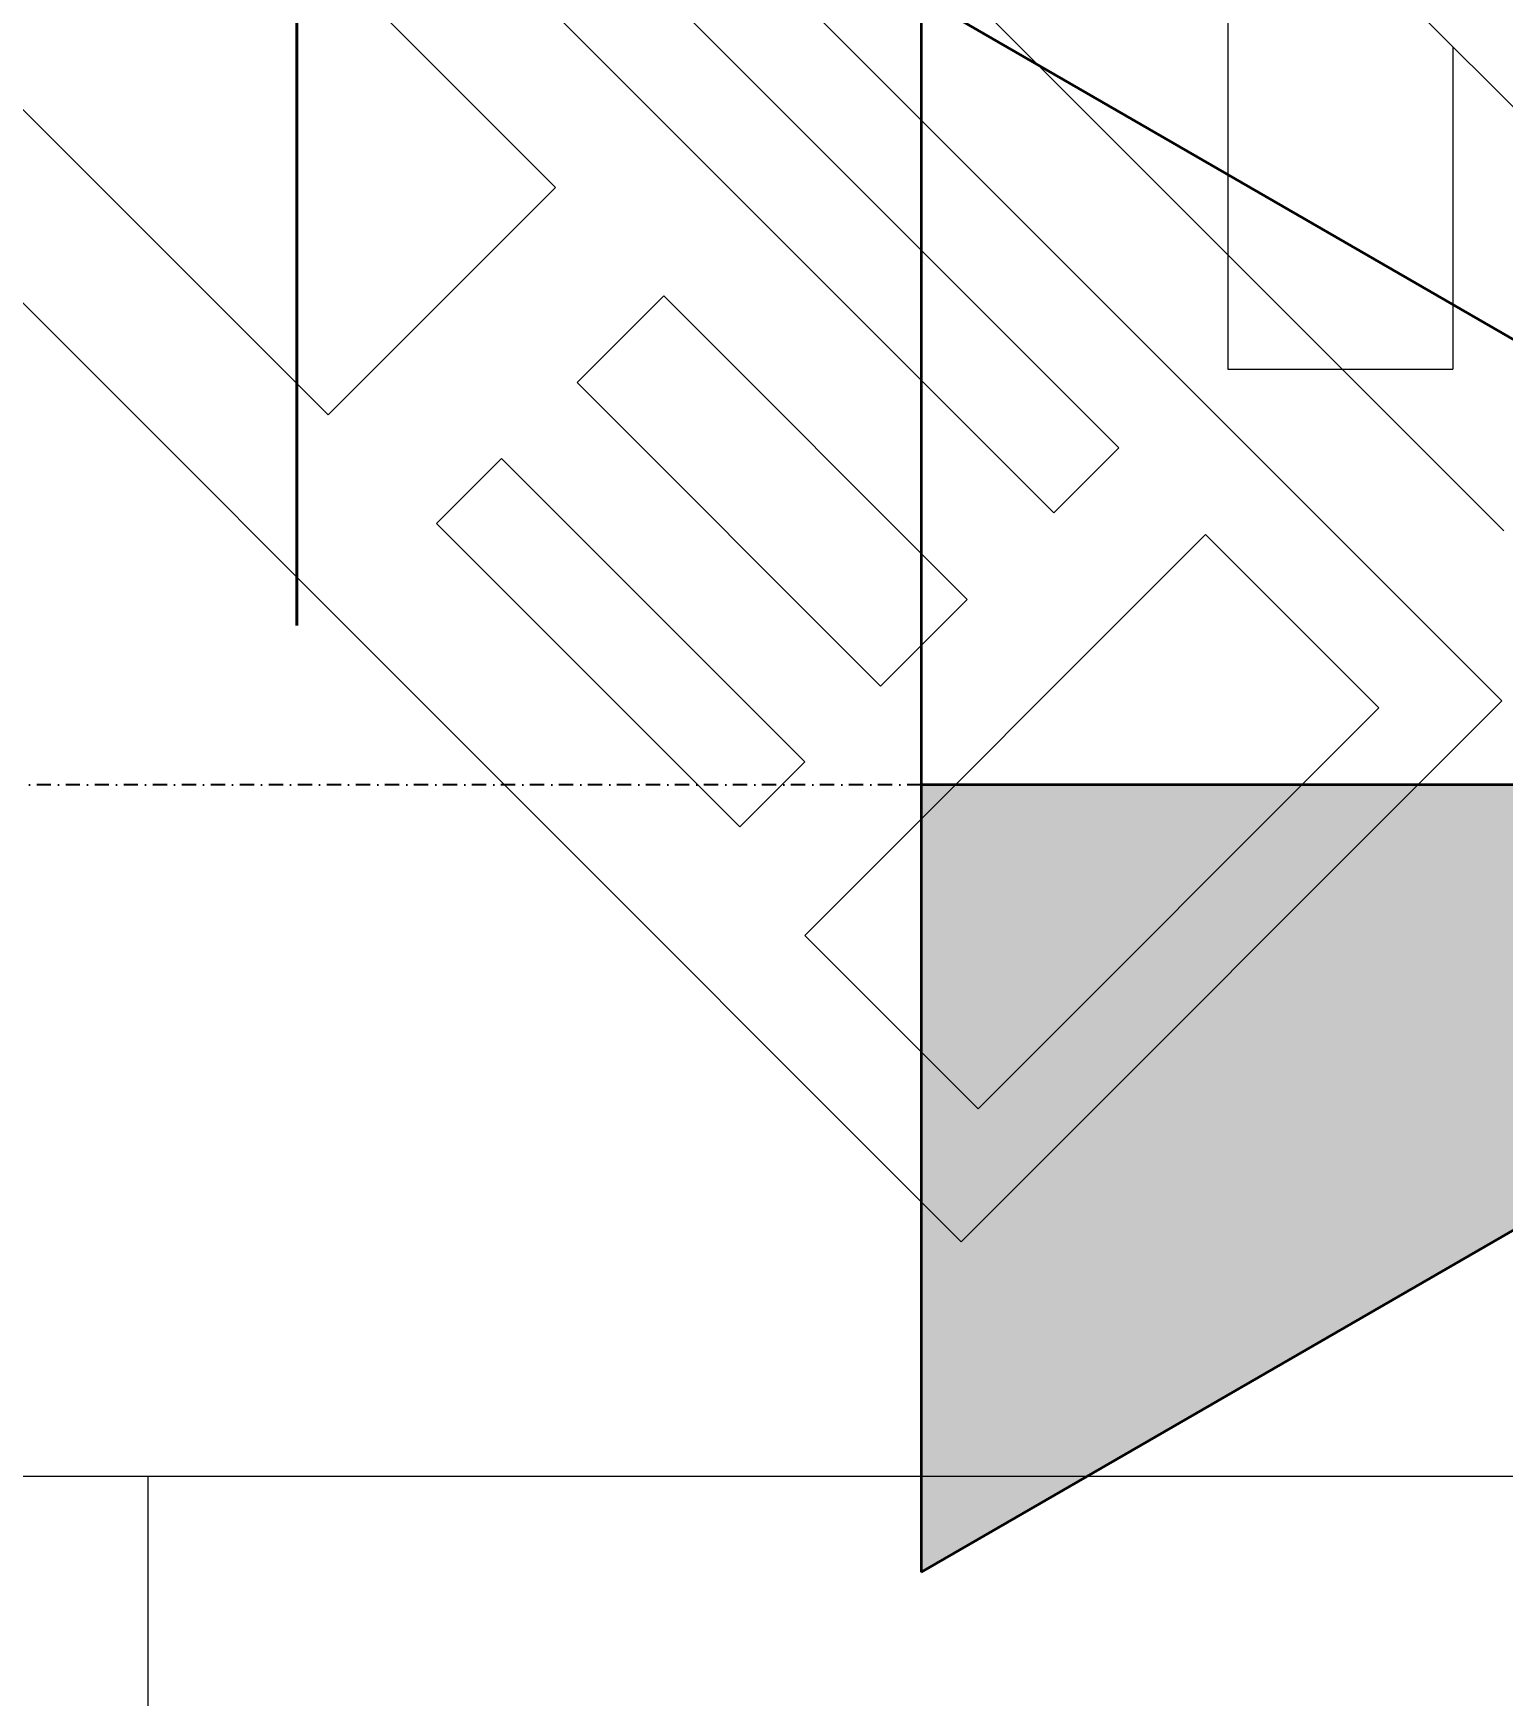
# Model space of a CAD drawing. Header units: inches. Extents: x -12418 to 57169, y -29325 to 19878.
# Drawn here: x 48317.4 to 48644.1, y 6378.7 to 6748.2 of the extents above; entities that cross this region are included whole.
import ezdxf

# ---------------------------------------------------------------- set-up
doc = ezdxf.new("R2010")
doc.units = ezdxf.units.IN
doc.header["$LTSCALE"] = 25
doc.header["$MEASUREMENT"] = 0
doc.linetypes.add('DASHDOT', pattern=[25.4, 12.7, -6.35, 0, -6.35])
doc.layers.get('0').update_dxf_attribs({"color": 8})
for name, color, linetype, lineweight in [('00-Ground Floor$0$LOADING', 253, 'Continuous', 5), ('E-LITE-CLNG-CNDT', 6, 'DASHDOT', 35), ('T-DATA-CLNG-COND', 51, 'DASHDOT', 25), ('T-DATA-DEVC-TYPE', 2, 'Continuous', 25), ('T-DATA-WALL @ 100', 33, 'Continuous', 35)]:
    doc.layers.add(name, color=color, linetype=linetype, lineweight=lineweight)
doc.styles.add('DC_Simplex', font='SIMPLEX.shx', dxfattribs={"width": 0.7})

# ---------------------------------------------------------------- blocks, each defined once
blk = doc.blocks.new('00-Ground Floor$0$ITCWLS1-P')
at = {"layer": '00-Ground Floor$0$LOADING'}
for p, q in [((-0.17, 0.45), (-0.17, 0)), ((0, 0.45), (0, 0)), ((-0.26509, 0.43, 0), (-0.26509, 0.02, 0)), ((-0.197, 0.02639), (-0.197, 0.40939)), ((-0.17, 0), (0, 0))]:
    blk.add_line(p, q, dxfattribs=at)
at = {"layer": '00-Ground Floor$0$LOADING', "extrusion": (2.48281e-10, -3.18408e-10, -1)}
for p, q in [((-0.26509, 0.18119), (-0.17907, 0.09517)), ((-0.26509, 0.11048), (-0.21443, 0.05981)), ((-0.17907, 0.09517), (-0.21443, 0.05981))]:
    blk.add_line(p, q, dxfattribs=at)
at = {"layer": '00-Ground Floor$0$LOADING'}
for points in [[(-0.12914, 0.40893), (-0.12914, 0.09996), (-0.14957, 0.09996), (-0.14957, 0.43047)], [(-0.14957, 0.09997), (-0.14957, 0.09997), (-0.14957, 0.09997), (-0.14957, 0.09997), (-0.14957, 0.09997), (-0.14957, 0.09997), (-0.14957, 0.09997), (-0.14957, 0.09997), (-0.14957, 0.09997)], [(-0.14957, 0.09997), (-0.14957, 0.09997), (-0.14957, 0.09997), (-0.14957, 0.09997), (-0.14957, 0.09997), (-0.14957, 0.09997), (-0.14957, 0.09997), (-0.14957, 0.09997), (-0.14957, 0.09997), (-0.14957, 0.09997), (-0.14957, 0.09997), (-0.14957, 0.09997), (-0.14957, 0.09997), (-0.14957, 0.09997), (-0.14957, 0.09997), (-0.14957, 0.09997), (-0.14957, 0.09997), (-0.14957, 0.09997)], [(-0.14957, 0.09996), (-0.14957, 0.09996), (-0.14957, 0.09996), (-0.14957, 0.09996), (-0.14957, 0.09996), (-0.14957, 0.09996), (-0.14957, 0.09996), (-0.14957, 0.09996), (-0.14957, 0.09996), (-0.14957, 0.09996)], [(-0.14957, 0.09996), (-0.14957, 0.09996), (-0.14957, 0.09996), (-0.14957, 0.09996), (-0.14957, 0.09996), (-0.14957, 0.09996), (-0.14957, 0.09996)], [(-0.14957, 0.09997), (-0.14957, 0.09997), (-0.14957, 0.09997), (-0.14957, 0.09997), (-0.14957, 0.09997), (-0.14957, 0.09997), (-0.14957, 0.09997), (-0.14957, 0.09997), (-0.14957, 0.09997), (-0.14957, 0.09997)], [(-0.14957, 0.09997), (-0.14957, 0.09997), (-0.14957, 0.09997), (-0.14957, 0.09997), (-0.14957, 0.09997), (-0.14957, 0.09997), (-0.14957, 0.09997), (-0.14957, 0.09997), (-0.14957, 0.09997), (-0.14957, 0.09997), (-0.14957, 0.09997), (-0.14957, 0.09997), (-0.14957, 0.09997), (-0.14957, 0.09997), (-0.14957, 0.09997)], [(-0.14957, 0.09997), (-0.14957, 0.09997), (-0.14957, 0.09997), (-0.14957, 0.09997), (-0.14957, 0.09997), (-0.14957, 0.09997), (-0.14957, 0.09997), (-0.14957, 0.09997), (-0.14957, 0.09997), (-0.14957, 0.09997)], [(-0.14957, 0.09997), (-0.14957, 0.09997), (-0.14957, 0.09997), (-0.14957, 0.09997), (-0.14957, 0.09997), (-0.14957, 0.09997), (-0.14957, 0.09997), (-0.14957, 0.09997), (-0.14957, 0.09997), (-0.14957, 0.09997)], [(-0.14957, 0.09996), (-0.14957, 0.09996), (-0.14957, 0.09996), (-0.14957, 0.09996), (-0.14957, 0.09996), (-0.14957, 0.09996), (-0.14957, 0.09996), (-0.14957, 0.09996), (-0.14957, 0.09996), (-0.14957, 0.09996), (-0.14957, 0.09996), (-0.14957, 0.09996), (-0.14957, 0.09996), (-0.14957, 0.09996), (-0.14957, 0.09996), (-0.14957, 0.09996), (-0.14957, 0.09996), (-0.14957, 0.09996), (-0.14957, 0.09997), (-0.14957, 0.09997), (-0.14957, 0.09997), (-0.14957, 0.09997), (-0.14957, 0.09997), (-0.14957, 0.09997), (-0.14957, 0.09997), (-0.14957, 0.09997), (-0.14957, 0.09997), (-0.14957, 0.09997), (-0.14957, 0.09997), (-0.14957, 0.09997), (-0.14957, 0.09997), (-0.14957, 0.09997), (-0.14956, 0.09997), (-0.14956, 0.09997), (-0.14956, 0.09997), (-0.14956, 0.09996), (-0.14956, 0.09996), (-0.14956, 0.09996), (-0.14956, 0.09996), (-0.14956, 0.09996), (-0.14956, 0.09996), (-0.14956, 0.09996), (-0.14956, 0.09996), (-0.14956, 0.09996), (-0.14956, 0.09996), (-0.14956, 0.09996), (-0.14956, 0.09996), (-0.14956, 0.09996), (-0.14957, 0.09996), (-0.14957, 0.09996), (-0.14957, 0.09996), (-0.14957, 0.09996), (-0.14957, 0.09996), (-0.14957, 0.09996)], [(-0.14957, 0.09996), (-0.14957, 0.09996), (-0.14957, 0.09996), (-0.14957, 0.09996), (-0.14957, 0.09996), (-0.14957, 0.09996), (-0.14957, 0.09996), (-0.14957, 0.09996), (-0.14957, 0.09996), (-0.14957, 0.09996), (-0.14957, 0.09997), (-0.14957, 0.09997), (-0.14957, 0.09997), (-0.14957, 0.09996), (-0.14957, 0.09996), (-0.14957, 0.09996), (-0.14957, 0.09996), (-0.14957, 0.09996), (-0.14957, 0.09996), (-0.14957, 0.09997), (-0.14957, 0.09997), (-0.14957, 0.09997), (-0.14957, 0.09997), (-0.14957, 0.09997), (-0.14957, 0.09997), (-0.14957, 0.09997), (-0.14957, 0.09997), (-0.14957, 0.09997), (-0.14957, 0.09997), (-0.14957, 0.09997), (-0.14957, 0.09997), (-0.14957, 0.09997), (-0.14957, 0.09997), (-0.14957, 0.09997), (-0.14957, 0.09997), (-0.14957, 0.09997), (-0.14957, 0.09997), (-0.14957, 0.09997), (-0.14957, 0.09997), (-0.14957, 0.09997), (-0.14957, 0.09997), (-0.14957, 0.09997), (-0.14957, 0.09997), (-0.14957, 0.09997), (-0.14957, 0.09997), (-0.14957, 0.09997), (-0.14957, 0.09997), (-0.14957, 0.09997), (-0.14957, 0.09997), (-0.14957, 0.09997), (-0.14957, 0.09997), (-0.14957, 0.09997), (-0.14957, 0.09997), (-0.14957, 0.09997), (-0.14957, 0.09997), (-0.14957, 0.09997), (-0.14957, 0.09997), (-0.14957, 0.09997), (-0.14957, 0.09997), (-0.14957, 0.09997), (-0.14957, 0.09997), (-0.14957, 0.09997), (-0.14957, 0.09997), (-0.14957, 0.09997), (-0.14957, 0.09997), (-0.14957, 0.09997), (-0.14957, 0.09997), (-0.14957, 0.09997), (-0.14957, 0.09997), (-0.14957, 0.09997), (-0.14957, 0.09997), (-0.14957, 0.09997), (-0.14957, 0.09997), (-0.14957, 0.09997), (-0.14957, 0.09997), (-0.14957, 0.09997), (-0.14957, 0.09997), (-0.14957, 0.09997), (-0.14957, 0.09997), (-0.14957, 0.09997), (-0.14956, 0.09997), (-0.14957, 0.09997), (-0.14957, 0.09997), (-0.14957, 0.09997), (-0.14957, 0.09997), (-0.14956, 0.09997), (-0.14957, 0.09997), (-0.14957, 0.09997), (-0.14957, 0.09997), (-0.14957, 0.09997), (-0.14957, 0.09997), (-0.14957, 0.09997), (-0.14957, 0.09997), (-0.14957, 0.09997), (-0.14957, 0.09997), (-0.14957, 0.09997), (-0.14956, 0.09997), (-0.14957, 0.09996), (-0.14957, 0.09996), (-0.14957, 0.09996), (-0.14956, 0.09996), (-0.14957, 0.09996), (-0.14957, 0.09996), (-0.14957, 0.09996), (-0.14957, 0.09996), (-0.14957, 0.09996), (-0.14957, 0.09996), (-0.14957, 0.09996), (-0.14957, 0.09996), (-0.14957, 0.09996), (-0.14957, 0.09996)], [(-0.14957, 0.09996), (-0.14957, 0.09996), (-0.14957, 0.09996), (-0.14957, 0.09996), (-0.14957, 0.09996), (-0.14957, 0.09996), (-0.14957, 0.09996), (-0.14957, 0.09996)], [(-0.14957, 0.09996), (-0.14957, 0.09996), (-0.14957, 0.09996), (-0.14957, 0.09996), (-0.14957, 0.09996), (-0.14957, 0.09996), (-0.14957, 0.09996), (-0.14957, 0.09996), (-0.14957, 0.09996), (-0.14957, 0.09996), (-0.14957, 0.09996), (-0.14957, 0.09996), (-0.14957, 0.09996), (-0.14957, 0.09996), (-0.14957, 0.09996), (-0.14957, 0.09996), (-0.14957, 0.09996), (-0.14957, 0.09996), (-0.14957, 0.09996), (-0.14957, 0.09996), (-0.14957, 0.09996), (-0.14957, 0.09996), (-0.14957, 0.09996), (-0.14957, 0.09996), (-0.14957, 0.09996), (-0.14957, 0.09996), (-0.14957, 0.09996), (-0.14957, 0.09996), (-0.14957, 0.09996), (-0.14957, 0.09996), (-0.14957, 0.09996), (-0.14957, 0.09996), (-0.14957, 0.09996), (-0.14957, 0.09996), (-0.14957, 0.09996), (-0.14957, 0.09996), (-0.14957, 0.09996), (-0.14957, 0.09996), (-0.14957, 0.09996), (-0.14957, 0.09996), (-0.14957, 0.09996), (-0.14957, 0.09996), (-0.14957, 0.09996), (-0.14957, 0.09996), (-0.14957, 0.09996), (-0.14957, 0.09996), (-0.14957, 0.09996), (-0.14957, 0.09996), (-0.14956, 0.09996), (-0.14956, 0.09996), (-0.14956, 0.09996), (-0.14956, 0.09996), (-0.14957, 0.09996), (-0.14957, 0.09996), (-0.14957, 0.09996), (-0.14957, 0.09996), (-0.14957, 0.09996), (-0.14957, 0.09996), (-0.14956, 0.09996), (-0.14957, 0.09996), (-0.14957, 0.09996), (-0.14957, 0.09996), (-0.14957, 0.09996), (-0.14957, 0.09996), (-0.14957, 0.09996), (-0.14957, 0.09996), (-0.14957, 0.09996), (-0.14957, 0.09996), (-0.14957, 0.09996), (-0.14956, 0.09996), (-0.14956, 0.09996), (-0.14957, 0.09996), (-0.14957, 0.09996), (-0.14957, 0.09996), (-0.14957, 0.09996), (-0.14957, 0.09996), (-0.14957, 0.09996), (-0.14957, 0.09996), (-0.14957, 0.09996), (-0.14957, 0.09996), (-0.14957, 0.09996), (-0.14957, 0.09996), (-0.14957, 0.09996), (-0.14957, 0.09996), (-0.14957, 0.09996), (-0.14957, 0.09996), (-0.14957, 0.09996), (-0.14957, 0.09996), (-0.14957, 0.09996)], [(-0.14957, 0.09996), (-0.14957, 0.09996), (-0.14957, 0.09996), (-0.14957, 0.09996), (-0.14957, 0.09996), (-0.14957, 0.09996), (-0.14957, 0.09996), (-0.14957, 0.09996), (-0.14957, 0.09996), (-0.14957, 0.09996), (-0.14957, 0.09996), (-0.14957, 0.09996)], [(-0.14957, 0.09996), (-0.14957, 0.09996), (-0.14956, 0.09996), (-0.14956, 0.09996), (-0.14956, 0.09996), (-0.14956, 0.09996), (-0.14957, 0.09996)], [(-0.14957, 0.09996), (-0.14957, 0.09996), (-0.14957, 0.09996), (-0.14957, 0.09996), (-0.14957, 0.09996), (-0.14957, 0.09996), (-0.14957, 0.09996), (-0.14957, 0.09996), (-0.14957, 0.09996), (-0.14956, 0.09996), (-0.14956, 0.09996), (-0.14956, 0.09996), (-0.14956, 0.09996), (-0.14956, 0.09996), (-0.14956, 0.09996), (-0.14956, 0.09996), (-0.14957, 0.09996)]]:
    blk.add_lwpolyline(points, dxfattribs=at)
for points in [[(-0.1019, 0.43047), (-0.03039, 0.43047), (-0.03039, 0.22944), (-0.1019, 0.22944)], [(-0.1019, 0.19536), (-0.07466, 0.19536), (-0.07466, 0.09996), (-0.1019, 0.09996)], [(-0.03039, 0.19536), (-0.05082, 0.19536), (-0.05082, 0.09996), (-0.03039, 0.09996)], [(-0.14956, 0.09996), (-0.14956, 0.09996), (-0.14956, 0.09996), (-0.14956, 0.09996), (-0.14956, 0.09996), (-0.14956, 0.09996), (-0.14956, 0.09996), (-0.14956, 0.09996), (-0.14957, 0.09996), (-0.14957, 0.09996), (-0.14957, 0.09996), (-0.14957, 0.09996), (-0.14957, 0.09996), (-0.14957, 0.09996), (-0.14957, 0.09996), (-0.14957, 0.09996), (-0.14957, 0.09996), (-0.14957, 0.09996), (-0.14957, 0.09996), (-0.14957, 0.09996), (-0.14957, 0.09996), (-0.14957, 0.09996), (-0.14957, 0.09996), (-0.14957, 0.09996), (-0.14957, 0.09996), (-0.14957, 0.09996), (-0.14957, 0.09996), (-0.14957, 0.09996), (-0.14957, 0.09996), (-0.14957, 0.09996), (-0.14957, 0.09996), (-0.14957, 0.09996), (-0.14957, 0.09996), (-0.14957, 0.09996), (-0.14957, 0.09996), (-0.14957, 0.09996), (-0.14957, 0.09996), (-0.14957, 0.09996), (-0.14957, 0.09996), (-0.14957, 0.09996), (-0.14957, 0.09996), (-0.14957, 0.09996), (-0.14957, 0.09996), (-0.14957, 0.09996), (-0.14957, 0.09996), (-0.14957, 0.09996), (-0.14957, 0.09996), (-0.14957, 0.09996), (-0.14957, 0.09996), (-0.14957, 0.09996), (-0.14957, 0.09996), (-0.14957, 0.09996), (-0.14957, 0.09996), (-0.14957, 0.09996), (-0.14957, 0.09996), (-0.14957, 0.09996), (-0.14957, 0.09996), (-0.14956, 0.09996), (-0.14956, 0.09996), (-0.14956, 0.09996), (-0.14956, 0.09996), (-0.14956, 0.09996), (-0.14956, 0.09996), (-0.14956, 0.09996), (-0.14956, 0.09996), (-0.14956, 0.09996), (-0.14956, 0.09996), (-0.14956, 0.09996), (-0.14956, 0.09996), (-0.14956, 0.09996), (-0.14956, 0.09996), (-0.14956, 0.09996), (-0.14956, 0.09996), (-0.14956, 0.09996), (-0.14956, 0.09996), (-0.14956, 0.09996), (-0.14956, 0.09996), (-0.14956, 0.09996), (-0.14956, 0.09996), (-0.14956, 0.09996), (-0.14956, 0.09996), (-0.14956, 0.09996), (-0.14956, 0.09996), (-0.14956, 0.09996), (-0.14956, 0.09996), (-0.14956, 0.09996), (-0.14956, 0.09996), (-0.14956, 0.09996), (-0.14956, 0.09996), (-0.14957, 0.09996), (-0.14957, 0.09996), (-0.14957, 0.09996), (-0.14957, 0.09996), (-0.14957, 0.09996), (-0.14957, 0.09996), (-0.14957, 0.09996), (-0.14957, 0.09996), (-0.14957, 0.09996), (-0.14957, 0.09996), (-0.14957, 0.09996), (-0.14957, 0.09996), (-0.14957, 0.09996), (-0.14957, 0.09996), (-0.14957, 0.09996), (-0.14957, 0.09996), (-0.14957, 0.09996), (-0.14957, 0.09996), (-0.14957, 0.09996), (-0.14957, 0.09996), (-0.14957, 0.09996), (-0.14957, 0.09996), (-0.14957, 0.09996), (-0.14957, 0.09996), (-0.14957, 0.09996), (-0.14957, 0.09996), (-0.14957, 0.09996), (-0.14957, 0.09996), (-0.14957, 0.09996), (-0.14957, 0.09996), (-0.14957, 0.09996), (-0.14957, 0.09996), (-0.14957, 0.09996), (-0.14957, 0.09996), (-0.14957, 0.09996), (-0.14957, 0.09996), (-0.14957, 0.09996), (-0.14957, 0.09996), (-0.14957, 0.09996), (-0.14957, 0.09996), (-0.14957, 0.09996), (-0.14957, 0.09996), (-0.14957, 0.09996), (-0.14957, 0.09996), (-0.14957, 0.09996), (-0.14957, 0.09996), (-0.14957, 0.09996), (-0.14957, 0.09996), (-0.14957, 0.09996), (-0.14957, 0.09996), (-0.14957, 0.09996), (-0.14957, 0.09996), (-0.14957, 0.09996), (-0.14957, 0.09996), (-0.14957, 0.09996), (-0.14957, 0.09996), (-0.14957, 0.09996), (-0.14957, 0.09996), (-0.14957, 0.09996), (-0.14957, 0.09996), (-0.14957, 0.09996), (-0.14957, 0.09996), (-0.14957, 0.09996), (-0.14957, 0.09996), (-0.14957, 0.09996), (-0.14956, 0.09996), (-0.14956, 0.09996), (-0.14956, 0.09996), (-0.14956, 0.09996), (-0.14956, 0.09996), (-0.14956, 0.09996), (-0.14956, 0.09996), (-0.14956, 0.09996), (-0.14956, 0.09996), (-0.14956, 0.09996), (-0.14956, 0.09996), (-0.14956, 0.09996), (-0.14956, 0.09996), (-0.14956, 0.09996), (-0.14956, 0.09996), (-0.14956, 0.09996), (-0.14956, 0.09996), (-0.14956, 0.09996), (-0.14956, 0.09996), (-0.14956, 0.09996), (-0.14956, 0.09996), (-0.14956, 0.09996), (-0.14956, 0.09996), (-0.14956, 0.09996), (-0.14956, 0.09996), (-0.14956, 0.09996), (-0.14956, 0.09996), (-0.14956, 0.09996), (-0.14956, 0.09996), (-0.14956, 0.09996), (-0.14956, 0.09996), (-0.14956, 0.09996), (-0.14956, 0.09996), (-0.14956, 0.09996), (-0.14956, 0.09996), (-0.14956, 0.09996), (-0.14956, 0.09996), (-0.14956, 0.09996), (-0.14956, 0.09996), (-0.14956, 0.09996), (-0.14956, 0.09996), (-0.14956, 0.09996), (-0.14956, 0.09996), (-0.14956, 0.09996), (-0.14956, 0.09996), (-0.14956, 0.09996), (-0.14956, 0.09996), (-0.14957, 0.09996), (-0.14957, 0.09996), (-0.14957, 0.09996), (-0.14957, 0.09996), (-0.14957, 0.09996), (-0.14957, 0.09996), (-0.14957, 0.09996), (-0.14957, 0.09996), (-0.14957, 0.09996), (-0.14957, 0.09996), (-0.14957, 0.09996), (-0.14957, 0.09996), (-0.14957, 0.09996), (-0.14957, 0.09996), (-0.14957, 0.09996), (-0.14957, 0.09996), (-0.14957, 0.09996), (-0.14957, 0.09996), (-0.14957, 0.09996), (-0.14957, 0.09996), (-0.14957, 0.09996), (-0.14957, 0.09996), (-0.14957, 0.09996), (-0.14957, 0.09996), (-0.14957, 0.09996), (-0.14957, 0.09996), (-0.14957, 0.09996), (-0.14957, 0.09996), (-0.14957, 0.09996), (-0.14957, 0.09996), (-0.14957, 0.09996), (-0.14957, 0.09996), (-0.14957, 0.09996), (-0.14957, 0.09996), (-0.14956, 0.09996), (-0.14956, 0.09996), (-0.14956, 0.09996), (-0.14956, 0.09996), (-0.14956, 0.09996), (-0.14956, 0.09996), (-0.14956, 0.09996), (-0.14956, 0.09996), (-0.14956, 0.09996), (-0.14956, 0.09996), (-0.14956, 0.09996), (-0.14956, 0.09996), (-0.14956, 0.09996), (-0.14956, 0.09996), (-0.14956, 0.09996), (-0.14956, 0.09996), (-0.14956, 0.09996), (-0.14956, 0.09996), (-0.14956, 0.09996), (-0.14956, 0.09996), (-0.14956, 0.09996), (-0.14956, 0.09996), (-0.14956, 0.09996), (-0.14956, 0.09996), (-0.14956, 0.09996), (-0.14956, 0.09996), (-0.14956, 0.09996), (-0.14956, 0.09996), (-0.14956, 0.09996), (-0.14956, 0.09996), (-0.14956, 0.09996), (-0.14956, 0.09996), (-0.14956, 0.09996), (-0.14956, 0.09996), (-0.14956, 0.09996), (-0.14956, 0.09996), (-0.14956, 0.09996), (-0.14956, 0.09996), (-0.14956, 0.09996), (-0.14956, 0.09996), (-0.14956, 0.09996), (-0.14956, 0.09996)], [(-0.14957, 0.09996), (-0.14957, 0.09996), (-0.14957, 0.09996), (-0.14957, 0.09996), (-0.14957, 0.09996), (-0.14957, 0.09996), (-0.14957, 0.09996), (-0.14957, 0.09996), (-0.14957, 0.09996), (-0.14957, 0.09996), (-0.14957, 0.09996), (-0.14957, 0.09996), (-0.14957, 0.09996), (-0.14957, 0.09996), (-0.14957, 0.09996), (-0.14957, 0.09996), (-0.14957, 0.09996), (-0.14957, 0.09996), (-0.14957, 0.09996), (-0.14957, 0.09996), (-0.14957, 0.09996), (-0.14957, 0.09996), (-0.14957, 0.09996), (-0.14957, 0.09996), (-0.14957, 0.09996), (-0.14957, 0.09996), (-0.14957, 0.09996), (-0.14957, 0.09996), (-0.14957, 0.09996), (-0.14957, 0.09996), (-0.14957, 0.09996), (-0.14957, 0.09996), (-0.14957, 0.09996), (-0.14957, 0.09996), (-0.14957, 0.09996), (-0.14957, 0.09996), (-0.14957, 0.09996), (-0.14957, 0.09996), (-0.14957, 0.09996), (-0.14957, 0.09996), (-0.14957, 0.09996), (-0.14957, 0.09996), (-0.14957, 0.09996), (-0.14957, 0.09996), (-0.14957, 0.09996), (-0.14957, 0.09996), (-0.14957, 0.09996), (-0.14957, 0.09996), (-0.14957, 0.09996), (-0.14957, 0.09996), (-0.14957, 0.09996), (-0.14957, 0.09996), (-0.14957, 0.09996), (-0.14957, 0.09996), (-0.14957, 0.09996), (-0.14957, 0.09996), (-0.14957, 0.09996), (-0.14957, 0.09996), (-0.14957, 0.09996), (-0.14957, 0.09996), (-0.14957, 0.09996), (-0.14957, 0.09996), (-0.14957, 0.09996), (-0.14957, 0.09996), (-0.14957, 0.09996), (-0.14957, 0.09996), (-0.14957, 0.09996), (-0.14957, 0.09996), (-0.14957, 0.09996), (-0.14957, 0.09996), (-0.14957, 0.09996), (-0.14957, 0.09996), (-0.14957, 0.09996), (-0.14957, 0.09996), (-0.14957, 0.09996), (-0.14957, 0.09996), (-0.14957, 0.09996), (-0.14957, 0.09996), (-0.14957, 0.09996), (-0.14957, 0.09996), (-0.14957, 0.09996), (-0.14957, 0.09996), (-0.14957, 0.09996), (-0.14957, 0.09996), (-0.14957, 0.09996), (-0.14957, 0.09996), (-0.14957, 0.09996), (-0.14957, 0.09996), (-0.14957, 0.09996), (-0.14957, 0.09996), (-0.14957, 0.09996), (-0.14957, 0.09996), (-0.14957, 0.09996), (-0.14957, 0.09996), (-0.14957, 0.09996), (-0.14957, 0.09996), (-0.14957, 0.09996), (-0.14957, 0.09996), (-0.14957, 0.09996), (-0.14957, 0.09996), (-0.14957, 0.09996), (-0.14957, 0.09996), (-0.14957, 0.09996), (-0.14957, 0.09996), (-0.14957, 0.09996), (-0.14957, 0.09996), (-0.14957, 0.09996), (-0.14957, 0.09996), (-0.14957, 0.09996), (-0.14957, 0.09996), (-0.14957, 0.09996), (-0.14957, 0.09996), (-0.14957, 0.09996), (-0.14957, 0.09996), (-0.14957, 0.09996), (-0.14957, 0.09996), (-0.14957, 0.09996), (-0.14957, 0.09996), (-0.14957, 0.09996), (-0.14957, 0.09996), (-0.14957, 0.09996), (-0.14957, 0.09996), (-0.14957, 0.09996), (-0.14957, 0.09996), (-0.14957, 0.09996), (-0.14957, 0.09996), (-0.14957, 0.09996), (-0.14957, 0.09996), (-0.14957, 0.09996), (-0.14957, 0.09996), (-0.14957, 0.09996), (-0.14957, 0.09996), (-0.14957, 0.09996), (-0.14957, 0.09996), (-0.14957, 0.09996), (-0.14957, 0.09996), (-0.14957, 0.09996), (-0.14957, 0.09996), (-0.14957, 0.09996), (-0.14957, 0.09996), (-0.14957, 0.09996), (-0.14957, 0.09996), (-0.14957, 0.09996), (-0.14957, 0.09996), (-0.14957, 0.09996), (-0.14957, 0.09996), (-0.14957, 0.09996), (-0.14957, 0.09996), (-0.14957, 0.09996), (-0.14957, 0.09996), (-0.14957, 0.09996), (-0.14957, 0.09996), (-0.14957, 0.09996), (-0.14957, 0.09996), (-0.14957, 0.09996), (-0.14957, 0.09996), (-0.14957, 0.09996), (-0.14957, 0.09996), (-0.14957, 0.09996), (-0.14957, 0.09996), (-0.14957, 0.09996), (-0.14957, 0.09996), (-0.14957, 0.09996), (-0.14957, 0.09996), (-0.14957, 0.09996), (-0.14957, 0.09996), (-0.14957, 0.09996), (-0.14957, 0.09996), (-0.14957, 0.09996), (-0.14957, 0.09996), (-0.14957, 0.09996), (-0.14957, 0.09996), (-0.14957, 0.09996), (-0.14957, 0.09996), (-0.14957, 0.09996), (-0.14957, 0.09996), (-0.14957, 0.09996), (-0.14957, 0.09996), (-0.14957, 0.09996), (-0.14957, 0.09996), (-0.14957, 0.09996), (-0.14957, 0.09996), (-0.14957, 0.09996), (-0.14957, 0.09996), (-0.14957, 0.09996), (-0.14957, 0.09996), (-0.14957, 0.09996), (-0.14957, 0.09996), (-0.14957, 0.09996), (-0.14957, 0.09996), (-0.14957, 0.09996), (-0.14957, 0.09996), (-0.14957, 0.09996), (-0.14957, 0.09996), (-0.14957, 0.09996), (-0.14957, 0.09996), (-0.14957, 0.09996), (-0.14957, 0.09996), (-0.14957, 0.09996), (-0.14957, 0.09996), (-0.14957, 0.09996), (-0.14957, 0.09996), (-0.14957, 0.09996), (-0.14957, 0.09996), (-0.14957, 0.09996), (-0.14957, 0.09996), (-0.14957, 0.09996), (-0.14957, 0.09996), (-0.14957, 0.09996), (-0.14957, 0.09996), (-0.14957, 0.09996), (-0.14957, 0.09996), (-0.14957, 0.09996), (-0.14957, 0.09996)], [(-0.14957, 0.09996), (-0.14957, 0.09996), (-0.14957, 0.09996), (-0.14957, 0.09996), (-0.14957, 0.09996), (-0.14957, 0.09996), (-0.14957, 0.09996), (-0.14957, 0.09996), (-0.14957, 0.09996), (-0.14957, 0.09996), (-0.14957, 0.09996), (-0.14957, 0.09996), (-0.14957, 0.09996), (-0.14957, 0.09996), (-0.14957, 0.09996), (-0.14957, 0.09996), (-0.14957, 0.09996), (-0.14957, 0.09996), (-0.14957, 0.09996), (-0.14957, 0.09996), (-0.14957, 0.09996), (-0.14957, 0.09996), (-0.14957, 0.09996), (-0.14957, 0.09996), (-0.14957, 0.09996), (-0.14957, 0.09996), (-0.14957, 0.09996), (-0.14957, 0.09996), (-0.14957, 0.09996), (-0.14957, 0.09996), (-0.14957, 0.09996), (-0.14957, 0.09996), (-0.14957, 0.09996), (-0.14957, 0.09996), (-0.14957, 0.09996), (-0.14957, 0.09996), (-0.14957, 0.09996), (-0.14957, 0.09996), (-0.14957, 0.09996), (-0.14957, 0.09996), (-0.14957, 0.09996), (-0.14957, 0.09996), (-0.14957, 0.09996), (-0.14957, 0.09996), (-0.14957, 0.09996), (-0.14957, 0.09996), (-0.14957, 0.09996), (-0.14957, 0.09996), (-0.14957, 0.09996), (-0.14957, 0.09996), (-0.14957, 0.09996), (-0.14957, 0.09996), (-0.14957, 0.09996), (-0.14957, 0.09996), (-0.14957, 0.09996), (-0.14957, 0.09996), (-0.14957, 0.09996), (-0.14957, 0.09996), (-0.14957, 0.09996), (-0.14957, 0.09996), (-0.14957, 0.09996), (-0.14957, 0.09996), (-0.14957, 0.09996), (-0.14957, 0.09996), (-0.14957, 0.09996), (-0.14957, 0.09996), (-0.14957, 0.09996), (-0.14957, 0.09996), (-0.14957, 0.09996), (-0.14957, 0.09996), (-0.14957, 0.09996), (-0.14957, 0.09996), (-0.14957, 0.09996), (-0.14957, 0.09996), (-0.14957, 0.09996), (-0.14957, 0.09996), (-0.14957, 0.09996), (-0.14957, 0.09996), (-0.14957, 0.09996), (-0.14957, 0.09996), (-0.14957, 0.09996), (-0.14957, 0.09996), (-0.14957, 0.09996), (-0.14957, 0.09996), (-0.14957, 0.09996), (-0.14957, 0.09996), (-0.14957, 0.09996), (-0.14957, 0.09996), (-0.14957, 0.09996), (-0.14957, 0.09996), (-0.14957, 0.09996), (-0.14957, 0.09996), (-0.14957, 0.09996), (-0.14957, 0.09996), (-0.14957, 0.09996), (-0.14957, 0.09996), (-0.14957, 0.09996), (-0.14957, 0.09996), (-0.14957, 0.09996), (-0.14957, 0.09996), (-0.14957, 0.09996), (-0.14957, 0.09996), (-0.14957, 0.09996), (-0.14957, 0.09996), (-0.14957, 0.09996), (-0.14957, 0.09996), (-0.14957, 0.09996), (-0.14957, 0.09996), (-0.14957, 0.09996), (-0.14957, 0.09996), (-0.14957, 0.09996), (-0.14957, 0.09996), (-0.14957, 0.09996), (-0.14957, 0.09996), (-0.14957, 0.09996), (-0.14957, 0.09996), (-0.14957, 0.09996), (-0.14957, 0.09996), (-0.14957, 0.09996), (-0.14957, 0.09996), (-0.14957, 0.09996), (-0.14957, 0.09996), (-0.14957, 0.09996), (-0.14957, 0.09996), (-0.14957, 0.09996), (-0.14957, 0.09996), (-0.14957, 0.09996), (-0.14957, 0.09996), (-0.14957, 0.09996), (-0.14957, 0.09996), (-0.14957, 0.09996), (-0.14957, 0.09996), (-0.14957, 0.09996), (-0.14957, 0.09996), (-0.14957, 0.09996), (-0.14957, 0.09996), (-0.14957, 0.09996), (-0.14957, 0.09996), (-0.14957, 0.09996), (-0.14957, 0.09996), (-0.14957, 0.09996), (-0.14957, 0.09996), (-0.14957, 0.09996), (-0.14957, 0.09996), (-0.14957, 0.09996), (-0.14957, 0.09996), (-0.14957, 0.09996), (-0.14957, 0.09996), (-0.14957, 0.09996), (-0.14957, 0.09996), (-0.14957, 0.09996), (-0.14957, 0.09996), (-0.14957, 0.09996), (-0.14957, 0.09996), (-0.14957, 0.09996), (-0.14957, 0.09996), (-0.14957, 0.09996), (-0.14957, 0.09996), (-0.14957, 0.09996), (-0.14957, 0.09996), (-0.14957, 0.09996), (-0.14957, 0.09996), (-0.14957, 0.09996), (-0.14957, 0.09996), (-0.14957, 0.09996), (-0.14957, 0.09996), (-0.14957, 0.09996), (-0.14957, 0.09996), (-0.14957, 0.09996), (-0.14957, 0.09996), (-0.14957, 0.09996), (-0.14957, 0.09996), (-0.14957, 0.09996), (-0.14957, 0.09996), (-0.14957, 0.09996), (-0.14957, 0.09996), (-0.14957, 0.09996), (-0.14957, 0.09996), (-0.14957, 0.09996), (-0.14957, 0.09996), (-0.14957, 0.09996), (-0.14957, 0.09996), (-0.14957, 0.09996), (-0.14957, 0.09996), (-0.14957, 0.09996), (-0.14957, 0.09996), (-0.14957, 0.09996), (-0.14957, 0.09996), (-0.14957, 0.09996), (-0.14957, 0.09996), (-0.14957, 0.09996), (-0.14957, 0.09996), (-0.14957, 0.09996), (-0.14957, 0.09996), (-0.14957, 0.09996), (-0.14957, 0.09996), (-0.14957, 0.09996), (-0.14957, 0.09996), (-0.14957, 0.09996), (-0.14957, 0.09996), (-0.14957, 0.09996), (-0.14957, 0.09996), (-0.14957, 0.09996), (-0.14957, 0.09996), (-0.14957, 0.09996), (-0.14957, 0.09996), (-0.14957, 0.09996), (-0.14957, 0.09996), (-0.14957, 0.09996), (-0.14957, 0.09996), (-0.14957, 0.09996), (-0.14957, 0.09996), (-0.14957, 0.09996), (-0.14957, 0.09996), (-0.14957, 0.09996), (-0.14957, 0.09996), (-0.14957, 0.09996), (-0.14957, 0.09996), (-0.14957, 0.09996)], [(-0.14957, 0.0727), (-0.02358, 0.0727), (-0.02358, 0.01818), (-0.14957, 0.01818)]]:
    blk.add_lwpolyline(points, close=True, dxfattribs=at)
blk = doc.blocks.new('00-Ground Floor$0$GF21042A-P')
blk.add_line((0, 0), (1.4, 0))
blk = doc.blocks.new('00-Ground Floor$0$GF21046-P')
for p, q in [((0.4, 0), (0.4, 0.45)), ((-0.4, 0), (0.4, 0))]:
    blk.add_line(p, q)
blk = doc.blocks.new('00-Ground Floor')
at = {"layer": '00-Ground Floor$0$LOADING', "yscale": 1000, "zscale": 1000}
for name, p, xscale, rotation in [('00-Ground Floor$0$GF21042A-P', (47392.93, 6427.57, 0), 1000, 359.9999999991881), ('00-Ground Floor$0$ITCWLS1-P', (48523.69, 6479.65, 0.01), -1000, 44.99999999923502), ('00-Ground Floor$0$GF21046-P', (48342.93, 6027.57, 0), -1000, 270)]:
    blk.add_blockref(name, p, dxfattribs=dict(at, xscale=xscale, rotation=rotation))
blk = doc.blocks.new('*U26')
blk.add_hatch(color=254).paths.add_polyline_path([(-3.0308, 1.75), (-3.0309, 0.0003), (0, 0)])
blk.add_line((0, 0), (-3.0309, 0.0003))
blk.add_lwpolyline([(-3.0308, 1.75), (0, 0), (-3.0311, -1.75)], close=True)
at = {"layer": 'T-DATA-DEVC-TYPE', "style": 'DC_Simplex', "width": 0.7, "flags": 8}
blk.add_attdef('DC_TYPE', (2.6822, 5.6339), '', height=2, rotation=360, dxfattribs=at)

msp = doc.modelspace()

# ---------------------------------------------------------------- linework, layer by layer
at = {"layer": 'T-DATA-CLNG-COND', "ltscale": 0.01, "elevation": 0}
msp.add_lwpolyline([(48514.84, 6581.16), (38773.34, 6581.16)], dxfattribs=at)

# ---------------------------------------------------------------- block references
at = {"layer": 'E-LITE-CLNG-CNDT'}
msp.add_blockref('00-Ground Floor', (0, 0), dxfattribs=at)
at = {"layer": 'T-DATA-WALL @ 100'}
ref = msp.add_blockref('*U26', (48817.93, 6581.19, 0), dxfattribs=dict(at, xscale=-100, yscale=100, zscale=100, rotation=180))
ref.add_attrib('DC_TYPE', 'T', (48327.99, 6616.55, 0), dxfattribs={"layer": 'T-DATA-DEVC-TYPE', "height": 200, "style": 'DC_Simplex', "width": 0.7, "flags": 8})

doc.saveas('drawing.dxf')
